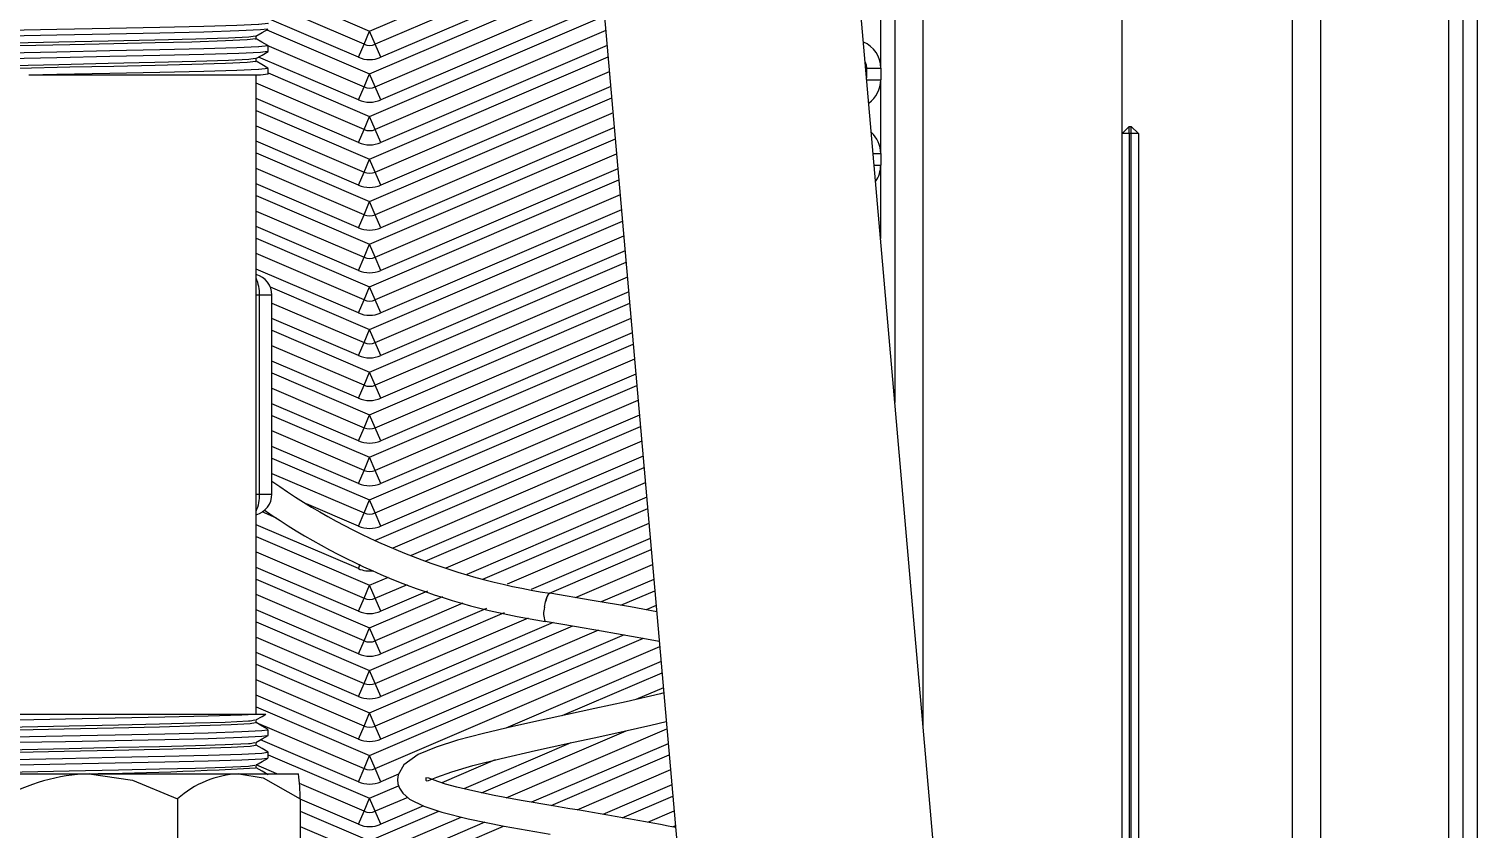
# Model space of a CAD drawing. Header units: millimetres. Extents: x 75 to 2075, y 25 to 1460.
# Drawn here: x 1049.2 to 1219.2, y 1002.1 to 1095.9 of the extents above; entities that cross this region are included whole.
import ezdxf

# ---------------------------------------------------------------- set-up
doc = ezdxf.new("R2010")
doc.units = ezdxf.units.MM
doc.header["$LTSCALE"] = 5

msp = doc.modelspace()

# ---------------------------------------------------------------- linework, layer by layer
at = {"color": 7, "linetype": 'Continuous', "lineweight": 25}
for p, q in [((1200.879, 524.935), (1200.879, 1263.032)), ((1215.879, 1263.032), (1215.879, 524.935)), ((1197.545, 526.483), (1197.545, 1261.483)), ((1217.545, 1254.699), (1217.545, 533.268)), ((1219.212, 1254.699), (1219.212, 533.268)), ((1154.212, 1014.02), (1154.212, 1212.199)), ((1177.545, 747.318), (1177.545, 1212.199)), ((1150.879, 1171.366), (1150.879, 1052.12)), ((1160.382, 943.489), (1141.12, 1163.665)), ((1111.234, 1161.05), (1130.893, 936.346)), ((1089.212, 1095.679), (1115.95, 1107.138)), ((1116.103, 1105.391), (1089.868, 1094.147)), ((1116.256, 1103.643), (1090.525, 1092.615)), ((1089.212, 1090.679), (1116.372, 1102.319)), ((1089.868, 1089.147), (1116.525, 1100.571)), ((1149.212, 1091.338), (1149.212, 1099.965)), ((1081.485, 1098.99), (1089.212, 1095.679)), ((1116.678, 1098.823), (1090.525, 1087.615)), ((1087.899, 1092.615), (1077.454, 1097.091)), ((1088.555, 1094.147), (1080.98, 1097.393)), ((1089.212, 1085.679), (1116.794, 1097.5)), ((1075.879, 1094.792), (1075.879, 1095.115)), ((1077.149, 1095.849), (1089.212, 1090.679)), ((1088.555, 1094.147), (1089.212, 1095.679)), ((1089.868, 1094.147), (1089.212, 1095.679)), ((1116.947, 1095.752), (1089.868, 1084.147)), ((1077.147, 1094.036), (1088.555, 1089.147)), ((1087.899, 1092.615), (1088.555, 1094.147)), ((1090.525, 1092.615), (1089.868, 1094.147)), ((1117.1, 1094.004), (1090.525, 1082.615)), ((1075.879, 1092.146), (1075.879, 1092.469)), ((1087.899, 1087.615), (1076.174, 1092.64)), ((1089.212, 1080.679), (1117.215, 1092.68)), ((1147.447, 1091.338), (1147.545, 1091.338)), ((1147.545, 1091.338), (1147.545, 1090.22)), ((1147.545, 1091.338), (1149.212, 1091.338)), ((1149.212, 1091.338), (1149.212, 1089.965)), ((1076.251, 1090.525), (1049.224, 1090.525)), ((1075.879, 1015.54), (1075.879, 1090.525)), ((1077.311, 1090.779), (1089.212, 1085.679)), ((1088.555, 1089.147), (1089.212, 1090.679)), ((1089.868, 1089.147), (1089.212, 1090.679)), ((1089.868, 1079.147), (1117.368, 1090.933)), ((1147.568, 1089.965), (1149.212, 1089.965)), ((1149.212, 1081.338), (1149.212, 1089.965)), ((1088.555, 1084.147), (1075.879, 1089.58)), ((1087.899, 1087.615), (1088.555, 1089.147)), ((1090.525, 1087.615), (1089.868, 1089.147)), ((1117.521, 1089.185), (1090.525, 1077.615)), ((1087.899, 1082.615), (1075.879, 1087.767)), ((1075.879, 1086.393), (1089.212, 1080.679)), ((1089.212, 1075.679), (1117.637, 1087.861)), ((1075.879, 1084.58), (1088.555, 1079.147)), ((1088.555, 1084.147), (1089.212, 1085.679)), ((1089.868, 1084.147), (1089.212, 1085.679)), ((1117.79, 1086.113), (1089.868, 1074.147)), ((1087.899, 1082.615), (1088.555, 1084.147)), ((1089.212, 1070.679), (1118.059, 1083.042)), ((1090.525, 1082.615), (1089.868, 1084.147)), ((1117.943, 1084.366), (1090.525, 1072.615)), ((1178.379, 1084.513), (1177.545, 1083.68)), ((1178.379, 1083.68), (1177.545, 1083.68)), ((1178.379, 1083.68), (1178.379, 1084.513)), ((1178.379, 1084.513), (1178.629, 1084.513)), ((1178.379, 1083.68), (1178.379, 873.853)), ((1178.629, 1083.68), (1178.379, 1083.68)), ((1178.629, 1083.68), (1178.629, 1084.513)), ((1179.462, 1083.68), (1178.629, 1084.513)), ((1178.629, 873.853), (1178.629, 1083.68)), ((1179.462, 1083.68), (1178.629, 1083.68)), ((1179.462, 1083.68), (1179.462, 873.853)), ((1087.899, 1077.615), (1075.879, 1082.767)), ((1075.879, 1081.393), (1089.212, 1075.679)), ((1089.868, 1069.147), (1118.212, 1081.294)), ((1148.322, 1081.338), (1149.212, 1081.338)), ((1149.212, 1081.338), (1149.212, 1079.965)), ((1088.555, 1074.147), (1075.879, 1079.58)), ((1088.555, 1079.147), (1089.212, 1080.679)), ((1089.868, 1079.147), (1089.212, 1080.679)), ((1118.364, 1079.546), (1090.525, 1067.615)), ((1148.442, 1079.965), (1149.212, 1079.965)), ((1149.212, 1071.338), (1149.212, 1079.965)), ((1087.899, 1072.615), (1075.879, 1077.767)), ((1087.899, 1077.615), (1088.555, 1079.147)), ((1089.212, 1065.679), (1118.48, 1078.222)), ((1090.525, 1077.615), (1089.868, 1079.147)), ((1075.879, 1076.393), (1089.212, 1070.679)), ((1118.633, 1076.475), (1089.868, 1064.147)), ((1075.879, 1074.58), (1088.555, 1069.147)), ((1088.555, 1074.147), (1089.212, 1075.679)), ((1089.868, 1074.147), (1089.212, 1075.679)), ((1118.786, 1074.727), (1090.525, 1062.615)), ((1087.899, 1067.615), (1075.879, 1072.767)), ((1087.899, 1072.615), (1088.555, 1074.147)), ((1089.212, 1060.679), (1118.902, 1073.403)), ((1090.525, 1072.615), (1089.868, 1074.147)), ((1075.879, 1071.393), (1089.212, 1065.679)), ((1089.868, 1059.147), (1119.055, 1071.655)), ((1149.212, 1071.338), (1149.135, 1072.051)), ((1088.555, 1064.147), (1075.879, 1069.58)), ((1088.555, 1069.147), (1089.212, 1070.679)), ((1089.868, 1069.147), (1089.212, 1070.679)), ((1119.208, 1069.908), (1090.525, 1057.615)), ((1087.899, 1062.615), (1075.879, 1067.767)), ((1087.899, 1067.615), (1088.555, 1069.147)), ((1089.212, 1055.679), (1119.324, 1068.584)), ((1090.525, 1067.615), (1089.868, 1069.147)), ((1119.476, 1066.836), (1089.868, 1054.147)), ((1179.558, 1066.975), (1179.462, 1066.975)), ((1076.297, 1064.699), (1075.879, 1064.699)), ((1076.297, 1041.366), (1076.297, 1064.699)), ((1077.747, 1064.699), (1076.297, 1064.699)), ((1077.547, 1065.678), (1089.212, 1060.679)), ((1077.747, 1041.366), (1077.747, 1064.699)), ((1087.899, 1062.615), (1088.555, 1064.147)), ((1088.555, 1064.147), (1089.212, 1065.679)), ((1089.868, 1064.147), (1089.212, 1065.679)), ((1090.525, 1062.615), (1089.868, 1064.147)), ((1119.629, 1065.088), (1090.525, 1052.615)), ((1077.747, 1063.779), (1088.555, 1059.147)), ((1089.212, 1050.679), (1119.745, 1063.765)), ((1087.899, 1057.615), (1077.747, 1061.966)), ((1089.868, 1049.147), (1119.898, 1062.017)), ((1077.747, 1060.592), (1089.212, 1055.679)), ((1087.899, 1057.615), (1088.555, 1059.147)), ((1088.555, 1059.147), (1089.212, 1060.679)), ((1089.868, 1059.147), (1089.212, 1060.679)), ((1090.525, 1057.615), (1089.868, 1059.147)), ((1120.051, 1060.269), (1090.525, 1047.615)), ((1088.555, 1054.147), (1077.747, 1058.779)), ((1089.212, 1045.679), (1120.167, 1058.945)), ((1087.899, 1052.615), (1077.747, 1056.966)), ((1088.555, 1054.147), (1089.212, 1055.679)), ((1089.868, 1054.147), (1089.212, 1055.679)), ((1120.32, 1057.198), (1089.868, 1044.147)), ((1077.747, 1055.592), (1089.212, 1050.679)), ((1087.899, 1052.615), (1088.555, 1054.147)), ((1089.212, 1040.679), (1120.588, 1054.126)), ((1090.525, 1052.615), (1089.868, 1054.147)), ((1120.473, 1055.45), (1090.525, 1042.615)), ((1077.747, 1053.779), (1088.555, 1049.147)), ((1089.868, 1039.147), (1120.741, 1052.378)), ((1087.899, 1047.615), (1077.747, 1051.966)), ((1077.747, 1050.592), (1089.212, 1045.679)), ((1088.555, 1049.147), (1089.212, 1050.679)), ((1089.868, 1049.147), (1089.212, 1050.679)), ((1120.894, 1050.63), (1090.525, 1037.615)), ((1087.899, 1047.615), (1088.555, 1049.147)), ((1089.817, 1035.938), (1121.01, 1049.307)), ((1090.525, 1047.615), (1089.868, 1049.147)), ((1088.555, 1044.147), (1077.747, 1048.779)), ((1121.163, 1047.559), (1091.936, 1035.033)), ((1087.899, 1042.615), (1077.747, 1046.966)), ((1077.747, 1045.592), (1089.212, 1040.679)), ((1088.555, 1044.147), (1089.212, 1045.679)), ((1089.868, 1044.147), (1089.212, 1045.679)), ((1121.316, 1045.811), (1094.094, 1034.145)), ((1077.747, 1043.779), (1088.555, 1039.147)), ((1087.899, 1042.615), (1088.555, 1044.147)), ((1090.525, 1042.615), (1089.868, 1044.147)), ((1095.752, 1033.482), (1121.432, 1044.487)), ((1098.184, 1032.711), (1121.585, 1042.74)), ((1075.879, 1041.366), (1076.297, 1041.366)), ((1076.297, 1041.366), (1077.747, 1041.366)), ((1088.555, 1039.147), (1089.212, 1040.679)), ((1089.868, 1039.147), (1089.212, 1040.679)), ((1121.738, 1040.992), (1100.617, 1031.94)), ((1078.263, 1038.558), (1076.607, 1039.268)), ((1087.899, 1037.615), (1081.792, 1040.232)), ((1087.899, 1037.615), (1088.555, 1039.147)), ((1090.525, 1037.615), (1089.868, 1039.147)), ((1102.503, 1031.375), (1121.853, 1039.668)), ((1087.899, 1032.615), (1075.879, 1037.767)), ((1122.006, 1037.92), (1105.342, 1030.779)), ((1075.879, 1036.393), (1089.212, 1030.679)), ((1122.159, 1036.173), (1108.181, 1030.182)), ((1075.879, 1034.58), (1088.555, 1029.147)), ((1110.332, 1029.73), (1122.275, 1034.849)), ((1087.899, 1027.615), (1075.879, 1032.767)), ((1087.899, 1032.615), (1088.121, 1033.134)), ((1113.372, 1029.22), (1122.428, 1033.101)), ((1075.879, 1031.393), (1089.212, 1025.679)), ((1088.555, 1029.147), (1089.212, 1030.679)), ((1089.212, 1030.679), (1091.425, 1031.627)), ((1089.868, 1029.147), (1089.212, 1030.679)), ((1089.868, 1029.147), (1093.645, 1030.765)), ((1122.581, 1031.353), (1116.408, 1028.708)), ((1088.555, 1024.147), (1075.879, 1029.58)), ((1087.899, 1027.615), (1088.555, 1029.147)), ((1089.212, 1025.679), (1097.799, 1029.359)), ((1090.525, 1027.615), (1089.868, 1029.147)), ((1100.162, 1028.559), (1089.868, 1024.147)), ((1096.008, 1029.965), (1090.525, 1027.615)), ((1118.7, 1028.317), (1122.697, 1030.029)), ((1087.899, 1022.615), (1075.879, 1027.767)), ((1089.212, 1020.679), (1105.053, 1027.468)), ((1089.868, 1019.147), (1107.865, 1026.86)), ((1102.924, 1027.929), (1090.525, 1022.615)), ((1122.85, 1028.282), (1121.684, 1027.782)), ((1075.879, 1026.393), (1089.212, 1020.679)), ((1088.555, 1024.147), (1089.212, 1025.679)), ((1089.212, 1015.679), (1113.049, 1025.895)), ((1089.868, 1024.147), (1089.212, 1025.679)), ((1116.088, 1025.384), (1089.868, 1014.147)), ((1110.744, 1026.281), (1090.525, 1017.615)), ((1075.879, 1024.58), (1088.555, 1019.147)), ((1087.899, 1022.615), (1088.555, 1024.147)), ((1089.212, 1010.679), (1121.361, 1024.457)), ((1090.525, 1022.615), (1089.868, 1024.147)), ((1089.868, 1009.147), (1123.271, 1023.462)), ((1119.091, 1024.857), (1090.525, 1012.615)), ((1087.899, 1017.615), (1075.879, 1022.767)), ((1123.424, 1021.715), (1105.186, 1013.898)), ((1075.879, 1021.393), (1089.212, 1015.679)), ((1088.555, 1019.147), (1089.212, 1020.679)), ((1089.868, 1019.147), (1089.212, 1020.679)), ((1111.821, 1015.368), (1123.54, 1020.391)), ((1088.555, 1014.147), (1075.879, 1019.58)), ((1087.899, 1017.615), (1088.555, 1019.147)), ((1090.525, 1017.615), (1089.868, 1019.147)), ((1123.693, 1018.643), (1120.471, 1017.262)), ((1087.899, 1012.615), (1075.879, 1017.767)), ((1047.77, 1015.54), (1075.717, 1015.54)), ((1075.717, 1015.54), (1077.036, 1015.54)), ((1075.879, 1016.393), (1089.212, 1010.679)), ((1075.879, 1014.545), (1075.879, 1014.867)), ((1088.555, 1014.147), (1089.212, 1015.679)), ((1089.868, 1014.147), (1089.212, 1015.679)), ((1075.879, 1014.58), (1088.555, 1009.147)), ((1087.899, 1012.615), (1088.555, 1014.147)), ((1090.525, 1012.615), (1089.868, 1014.147)), ((1102.36, 1006.314), (1119.325, 1013.584)), ((1105.254, 1005.741), (1124.114, 1013.824)), ((1075.879, 1011.899), (1075.879, 1012.221)), ((1087.899, 1007.615), (1076.42, 1012.534)), ((1112.841, 1012.179), (1100.257, 1006.786)), ((1124.267, 1012.076), (1108.228, 1005.202)), ((1077.311, 1010.779), (1089.212, 1005.679)), ((1088.555, 1009.147), (1089.212, 1010.679)), ((1089.868, 1009.147), (1089.212, 1010.679)), ((1103.937, 1010.177), (1097.675, 1007.493)), ((1110.51, 1004.807), (1124.383, 1010.752)), ((1038.503, 1008.531), (1056.302, 1008.531)), ((1056.302, 1008.531), (1073.853, 1008.531)), ((1073.853, 1008.531), (1080.875, 1008.531)), ((1075.879, 1009.253), (1075.879, 1009.576)), ((1078.325, 1008.531), (1075.883, 1009.578)), ((1087.899, 1007.615), (1088.555, 1009.147)), ((1090.525, 1007.615), (1089.868, 1009.147)), ((1092.6, 1008.504), (1090.525, 1007.615)), ((1124.536, 1009.005), (1113.547, 1004.295)), ((1179.558, 1008.326), (1179.462, 1008.326)), ((1088.555, 1004.147), (1080.98, 1007.394)), ((1089.212, 1005.679), (1092.617, 1007.138)), ((1124.689, 1007.257), (1116.585, 1003.784)), ((1066.656, 1005.589), (1066.656, 991.474)), ((1081.05, 1005.589), (1081.05, 991.474)), ((1087.899, 1002.615), (1081.05, 1005.55)), ((1088.555, 1004.147), (1089.212, 1005.679)), ((1089.868, 1004.147), (1089.212, 1005.679)), ((1093.683, 1005.782), (1089.868, 1004.147)), ((1095.544, 1004.766), (1090.525, 1002.615)), ((1118.878, 1003.393), (1124.805, 1005.933)), ((1081.05, 1004.177), (1089.212, 1000.679)), ((1087.899, 1002.615), (1088.555, 1004.147)), ((1089.212, 1000.679), (1097.329, 1004.158)), ((1090.525, 1002.615), (1089.868, 1004.147)), ((1089.868, 999.147), (1099.944, 1003.465)), ((1121.871, 1002.862), (1124.958, 1004.185)), ((1081.05, 1002.363), (1088.555, 999.147)), ((1089.212, 995.679), (1104.922, 1002.412)), ((1102.748, 1002.853), (1090.525, 997.615)), ((1125.111, 1002.437), (1124.812, 1002.31))]:
    msp.add_line(p, q, dxfattribs=at)
at = {"color": 7, "linetype": 'Continuous', "lineweight": 25, "flags": 128}
for points in [[(1077.211, 1096.611), (1077.297, 1096.595), (1076.203, 1096.475), (1076.184, 1096.474), (1073.644, 1096.363), (1069.747, 1096.245), (1064.59, 1096.127), (1058.706, 1096.007), (1052.513, 1095.882), (1046.727, 1095.766), (1041.593, 1095.643), (1037.632, 1095.52), (1035.217, 1095.403), (1034.598, 1095.303)], [(1077.214, 1095.934), (1076.398, 1095.826), (1073.843, 1095.709), (1069.747, 1095.584), (1064.59, 1095.465), (1058.706, 1095.345), (1052.513, 1095.22), (1046.727, 1095.104), (1041.593, 1094.981), (1037.632, 1094.858), (1035.217, 1094.742), (1034.508, 1094.627)], [(1075.785, 1095.107), (1075.027, 1094.999), (1072.642, 1094.882), (1068.821, 1094.757), (1064.008, 1094.638), (1058.518, 1094.518), (1052.738, 1094.394), (1047.338, 1094.277), (1042.548, 1094.155), (1038.851, 1094.031), (1036.598, 1093.915), (1035.934, 1093.8)], [(1075.787, 1094.792), (1075.865, 1094.776), (1074.845, 1094.656), (1072.298, 1094.538), (1068.344, 1094.413), (1064.03, 1094.308), (1059.18, 1094.202), (1054.036, 1094.091), (1048.035, 1093.962), (1047.338, 1093.947), (1042.548, 1093.824), (1038.851, 1093.7), (1036.598, 1093.584), (1036.023, 1093.485)], [(1075.864, 1095.107), (1076.58, 1095.52), (1077.297, 1095.934)], [(1077.257, 1093.996), (1076.544, 1094.409), (1075.879, 1094.793)], [(1077.214, 1093.289), (1076.398, 1093.18), (1073.843, 1093.063), (1069.747, 1092.938), (1064.59, 1092.819), (1058.706, 1092.699), (1052.513, 1092.575), (1046.727, 1092.458), (1041.593, 1092.336), (1037.632, 1092.212), (1035.217, 1092.096), (1034.508, 1091.981)], [(1077.211, 1093.965), (1077.297, 1093.95), (1076.203, 1093.829), (1076.184, 1093.828), (1073.644, 1093.717), (1069.747, 1093.599), (1064.59, 1093.481), (1058.706, 1093.361), (1052.513, 1093.236), (1046.727, 1093.12), (1041.593, 1092.997), (1037.632, 1092.874), (1035.217, 1092.758), (1034.598, 1092.657)], [(1075.864, 1092.461), (1076.58, 1092.874), (1077.297, 1093.289)], [(1077.311, 1093.304), (1077.311, 1093.634), (1077.311, 1093.966)], [(1075.785, 1092.461), (1075.027, 1092.353), (1072.642, 1092.236), (1068.821, 1092.111), (1064.008, 1091.992), (1058.518, 1091.873), (1052.738, 1091.748), (1047.338, 1091.631), (1042.548, 1091.509), (1038.851, 1091.385), (1036.598, 1091.269), (1035.934, 1091.154)], [(1075.787, 1092.146), (1075.865, 1092.131), (1074.845, 1092.01), (1072.298, 1091.892), (1068.344, 1091.767), (1064.03, 1091.662), (1059.18, 1091.556), (1054.036, 1091.445), (1048.035, 1091.316), (1047.338, 1091.301), (1042.548, 1091.178), (1038.851, 1091.055), (1036.598, 1090.939), (1036.023, 1090.839)], [(1077.257, 1091.35), (1076.544, 1091.763), (1075.879, 1092.147)], [(1147.385, 1092.051), (1147.495, 1091.745), (1147.545, 1091.338)], [(1077.211, 1091.32), (1077.297, 1091.304), (1076.203, 1091.183), (1076.184, 1091.182), (1073.644, 1091.071), (1069.747, 1090.953), (1064.59, 1090.835), (1058.706, 1090.715), (1052.513, 1090.59), (1049.224, 1090.525)], [(1077.292, 1090.658), (1077.31, 1090.656), (1076.398, 1090.534), (1076.251, 1090.525)], [(1077.311, 1090.658), (1077.311, 1090.988), (1077.311, 1091.32)], [(1109.749, 1028.079), (1109.869, 1028.71), (1110.024, 1029.244), (1110.189, 1029.602), (1110.34, 1029.727), (1110.419, 1029.673)], [(1110.376, 1029.722), (1110.363, 1029.724), (1110.207, 1029.603), (1110.034, 1029.251), (1109.892, 1028.804)], [(1122.913, 1027.556), (1119.829, 1028.124), (1115.343, 1028.889), (1110.373, 1029.723)], [(1109.817, 1026.436), (1113.274, 1025.857), (1116.452, 1025.322), (1121.715, 1024.395), (1123.215, 1024.101)], [(1123.746, 1018.031), (1123.368, 1017.934), (1119.335, 1016.999), (1115.643, 1016.191), (1112.457, 1015.505), (1109.396, 1014.847), (1106.026, 1014.097), (1102.58, 1013.283), (1099.526, 1012.473), (1097.02, 1011.688), (1094.927, 1010.816), (1093.232, 1009.599), (1092.548, 1008.415), (1092.478, 1007.857), (1092.53, 1007.38), (1092.722, 1006.842), (1093.109, 1006.269), (1093.913, 1005.586), (1095.571, 1004.753), (1097.681, 1004.039), (1100.774, 1003.254), (1105.001, 1002.396), (1110.391, 1001.444), (1110.391, 1001.444)], [(1034.558, 1014.379), (1034.465, 1014.397), (1035.603, 1014.52), (1038.353, 1014.636), (1042.611, 1014.761), (1047.912, 1014.881), (1047.966, 1014.882), (1053.524, 1014.993), (1059.362, 1015.111), (1065.171, 1015.23), (1070.246, 1015.35), (1074.194, 1015.474), (1075.717, 1015.54)], [(1035.98, 1013.553), (1035.896, 1013.57), (1036.958, 1013.693), (1039.524, 1013.809), (1043.497, 1013.934), (1048.445, 1014.054), (1053.96, 1014.173), (1059.737, 1014.297), (1064.528, 1014.402), (1068.782, 1014.508), (1072.254, 1014.62), (1074.981, 1014.748), (1075.193, 1014.764), (1075.725, 1014.86)], [(1075.865, 1014.859), (1076.582, 1015.274), (1077.016, 1015.524)], [(1034.53, 1012.41), (1035.401, 1012.523), (1037.984, 1012.639), (1042.096, 1012.763), (1047.317, 1012.885), (1053.166, 1013.002), (1059.362, 1013.127), (1065.171, 1013.245), (1070.246, 1013.365), (1074.194, 1013.49), (1076.576, 1013.606), (1077.236, 1013.717)], [(1035.961, 1013.237), (1036.769, 1013.35), (1039.179, 1013.466), (1043.017, 1013.59), (1047.889, 1013.712), (1053.347, 1013.829), (1059.13, 1013.954), (1064.55, 1014.072), (1069.286, 1014.192), (1072.97, 1014.317), (1075.193, 1014.433), (1075.811, 1014.545)], [(1077.298, 1013.733), (1076.58, 1014.147), (1075.879, 1014.553)], [(1077.311, 1013.056), (1077.311, 1013.387), (1077.311, 1013.717)], [(1110.947, 1004.731), (1107.022, 1005.411), (1103.823, 1006.008), (1101.324, 1006.531), (1099.461, 1006.977), (1098.139, 1007.342), (1097.232, 1007.637), (1096.164, 1008.045), (1095.831, 1008.086), (1095.81, 1007.918), (1095.814, 1007.779), (1095.874, 1007.708), (1096.142, 1007.762), (1097.122, 1008.164), (1098.848, 1008.789), (1101.328, 1009.515), (1104.651, 1010.357), (1108.685, 1011.277), (1112.613, 1012.13), (1116.101, 1012.88), (1119.095, 1013.533), (1122.238, 1014.24), (1124.04, 1014.676)], [(1034.558, 1011.733), (1034.465, 1011.751), (1035.603, 1011.874), (1038.353, 1011.99), (1042.611, 1012.115), (1047.912, 1012.235), (1047.966, 1012.237), (1053.524, 1012.347), (1059.362, 1012.465), (1065.171, 1012.584), (1070.246, 1012.704), (1074.194, 1012.828), (1076.576, 1012.945), (1077.15, 1013.042)], [(1035.98, 1010.907), (1035.896, 1010.924), (1036.958, 1011.047), (1039.524, 1011.164), (1043.497, 1011.288), (1048.445, 1011.409), (1053.96, 1011.527), (1059.737, 1011.652), (1064.528, 1011.757), (1068.782, 1011.863), (1072.254, 1011.974), (1074.981, 1012.102), (1075.193, 1012.118), (1075.725, 1012.214)], [(1035.96, 1010.592), (1036.769, 1010.704), (1039.179, 1010.82), (1043.017, 1010.944), (1047.889, 1011.066), (1053.347, 1011.183), (1059.13, 1011.308), (1064.55, 1011.426), (1069.286, 1011.546), (1072.97, 1011.671), (1075.193, 1011.787), (1075.811, 1011.899)], [(1075.865, 1012.213), (1076.582, 1012.628), (1077.298, 1013.041)], [(1077.298, 1011.087), (1076.58, 1011.501), (1075.879, 1011.907)], [(1034.558, 1009.087), (1034.465, 1009.105), (1035.603, 1009.228), (1038.353, 1009.345), (1042.611, 1009.469), (1047.912, 1009.59), (1047.966, 1009.591), (1053.524, 1009.702), (1059.362, 1009.819), (1065.171, 1009.938), (1070.246, 1010.058), (1074.194, 1010.183), (1076.576, 1010.299), (1077.15, 1010.396)], [(1034.53, 1009.764), (1035.401, 1009.877), (1037.984, 1009.993), (1042.096, 1010.117), (1047.317, 1010.239), (1053.166, 1010.356), (1059.362, 1010.481), (1065.171, 1010.599), (1070.246, 1010.719), (1074.194, 1010.844), (1076.576, 1010.96), (1077.236, 1011.072)], [(1075.865, 1009.568), (1076.582, 1009.982), (1077.298, 1010.395)], [(1077.311, 1010.41), (1077.311, 1010.741), (1077.311, 1011.071)], [(1039.951, 1008.531), (1043.497, 1008.642), (1048.445, 1008.763), (1053.96, 1008.881), (1059.737, 1009.006), (1064.528, 1009.111), (1068.782, 1009.217), (1072.254, 1009.328), (1074.981, 1009.457), (1075.193, 1009.472), (1075.725, 1009.568)], [(1056.302, 1008.531), (1061.377, 1007.803), (1066.656, 1005.589)], [(1073.853, 1008.531), (1076.711, 1008.052), (1081.05, 1005.589)], [(1077.298, 1008.441), (1076.58, 1008.855), (1075.879, 1009.261)]]:
    msp.add_lwpolyline(points, dxfattribs=at)
at = {"color": 7, "linetype": 'Continuous', "lineweight": 25}
for centre, radius, start, end in [((1089.212, 1095.679), 1.667, 246.80141, 293.19859), ((1145.879, 1091.338), 3.333, 0, 67.03941), ((1089.212, 1095.679), 3.333, 246.80141, 293.19859), ((1145.879, 1089.965), 3.333, 305.31643, 0), ((1089.212, 1090.679), 1.667, 246.80141, 293.19859), ((1089.212, 1090.679), 3.333, 246.80141, 293.19859), ((1089.212, 1085.679), 1.667, 246.80141, 293.19859), ((1145.879, 1081.338), 3.333, 0, 48.08582), ((1089.212, 1085.679), 3.333, 246.80141, 293.19859), ((1145.879, 1079.965), 3.333, 325.01765, 0), ((1089.212, 1080.679), 1.667, 246.80141, 293.19859), ((1089.212, 1080.679), 3.333, 246.80141, 293.19859), ((1089.212, 1075.679), 1.667, 246.80141, 293.19859), ((1089.212, 1075.679), 3.333, 246.80141, 293.19859), ((1089.212, 1070.679), 3.333, 246.80141, 293.19859), ((1089.212, 1070.679), 1.667, 246.80141, 293.19859), ((1075.247, 1064.699), 2.5, 0, 75.36522), ((1071.996, 1064.84), 4.304, 358.12162, 25.5493), ((1089.212, 1065.679), 1.667, 246.80141, 293.19859), ((1089.212, 1065.679), 3.333, 246.80141, 293.19859), ((1089.212, 1060.679), 1.667, 246.80141, 293.19859), ((1089.212, 1060.679), 3.333, 246.80141, 293.19859), ((1089.212, 1055.679), 1.667, 246.80141, 293.19859), ((1089.212, 1055.679), 3.333, 246.80141, 293.19859), ((1089.212, 1050.679), 1.667, 246.80141, 293.19859), ((1089.212, 1050.679), 3.333, 246.80141, 293.19859), ((1089.212, 1045.679), 1.667, 246.80141, 293.19859), ((1122.327, 1106.432), 77.635, 234.95445, 261.1261), ((1089.212, 1045.679), 3.333, 246.80141, 293.19859), ((1075.247, 1041.366), 2.5, 284.63478, 0), ((1072.112, 1041.2), 4.188, 334.06344, 2.26563), ((1121.587, 1104.268), 78.718, 235.36424, 261.41704), ((1089.212, 1040.679), 1.667, 246.80141, 293.19859), ((1089.212, 1040.679), 3.333, 246.80141, 293.19859), ((1089.212, 1035.679), 3.333, 246.80141, 277.71666), ((1089.212, 1030.679), 1.667, 246.80141, 293.19859), ((1089.212, 1030.679), 3.333, 246.80141, 293.19859), ((1111.833, 1027.367), 2.202, 161.12224, 205.10753), ((1089.212, 1025.679), 1.667, 246.80141, 293.19859), ((1089.212, 1025.679), 3.333, 246.80141, 293.19859), ((1089.212, 1020.679), 1.667, 246.80141, 293.19859), ((1089.212, 1020.679), 3.333, 246.80141, 293.19859), ((1089.212, 1015.679), 1.667, 246.80141, 293.19859), ((1089.212, 1015.679), 3.333, 246.80141, 293.19859), ((1056.827, 986.997), 21.541, 91.3966, 120.33384), ((1051.109, 1428.829), 420.302, 270.26859, 273.36944), ((1074.342, 997.064), 11.478, 92.43817, 132.03649), ((1060.086, 1005.815), 20.966, 359.3825, 7.44501), ((1089.212, 1010.679), 1.667, 246.80141, 293.19859), ((1089.212, 1010.679), 3.333, 246.80141, 293.19859), ((1044.364, 583.148), 426.808, 79.09237, 81.02514), ((1089.212, 1005.679), 1.667, 246.80141, 293.19859), ((1089.212, 1005.679), 3.333, 246.80141, 293.19859)]:
    msp.add_arc(centre, radius, start, end, dxfattribs=at)

doc.saveas('drawing.dxf')
